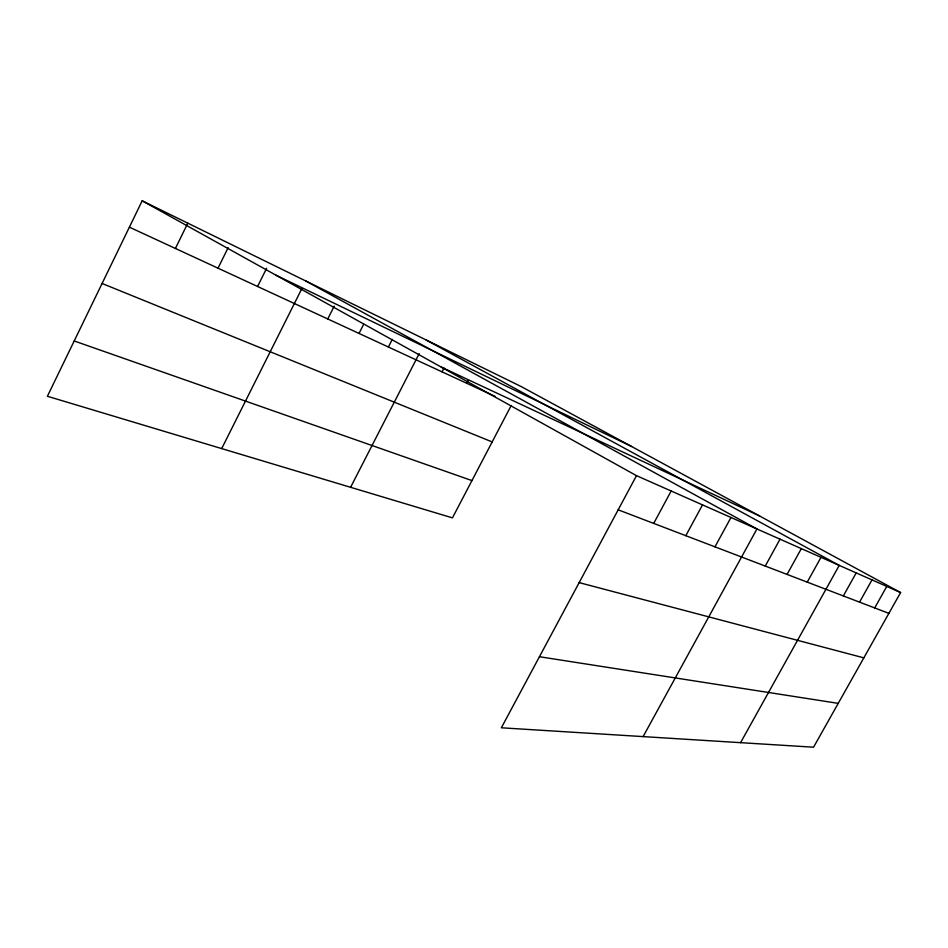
<?xml version="1.0" encoding="UTF-8"?>
<svg xmlns="http://www.w3.org/2000/svg" width="948" height="948" viewBox="0 0 948 948"><rect width="100%" height="100%" fill="white"/><g stroke="black" fill="none" stroke-linecap="round" stroke-linejoin="round"><path stroke-width="1.42" d="M900.6 592.547L636.487 475.659L501.35 727.791L813.55 747.202L900.6 592.547L521.116 386.523L142.176 200.798L47.4 396.264L452.445 517.881L511.221 405.471M175.416 248.459L187.799 223.159M218.028 268.177L228.136 247.689M257.572 286.474L266.637 268.272M221.69 448.594L301.926 288.465M327.759 318.955L334.229 306.133M359.031 333.423L363.712 324.204M388.396 347.015L392.306 339.36M350.594 487.296L419.194 353.616M442.052 371.853L444.043 368.002M466.641 383.229L467.933 380.741M653.705 523.403L671.172 491.017M685.807 535.679L702.515 504.881M714.97 546.842L730.979 517.478M643.111 736.608L756.942 528.96L305.694 280.94M765.249 566.063L780.038 539.187M787.065 574.417L801.333 548.608M807.234 582.131L821.004 557.317M740.578 742.663L839.241 565.387L426.185 340M843.341 595.937L856.198 572.888M859.552 602.134L872.006 579.892M874.696 607.929L886.771 586.421M539.436 656.727L838.222 703.357M579.157 582.617L863.841 657.853M74.217 340.972L471.95 480.589M618.179 509.823L888.892 613.356M102.088 283.476L492.154 441.922M129.39 227.165L495.057 396.382M441.247 367.101L759.632 516.008M276.105 275.264L631.558 446.484M142.176 200.798L636.487 475.659"/></g></svg>
